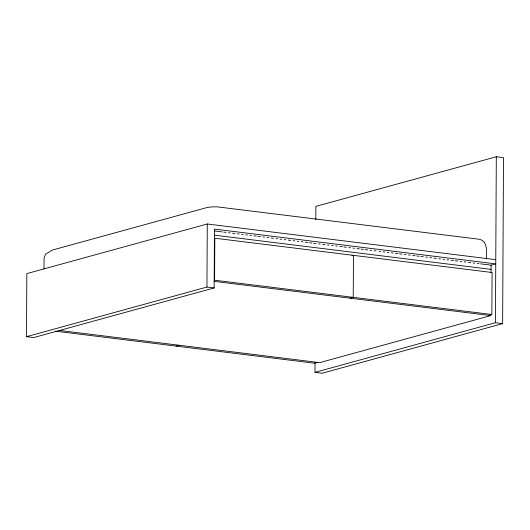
<?xml version="1.0" encoding="UTF-8"?>
<svg xmlns="http://www.w3.org/2000/svg" width="530" height="530" viewBox="0 0 530 530"><rect width="100%" height="100%" fill="white"/><g stroke="black" fill="none" stroke-linecap="round" stroke-linejoin="round"><path stroke-width="0.79" d="M480.611 263.867L491.078 265.166L495.755 263.88L214.445 229.093L214.14 287.942L33.688 337.564L26.5 336.676L26.831 273.606L207.283 223.985L495.775 259.66M44.01 268.929L44.063 258.461L45.501 254.215L52.278 250.087L207.601 207.376L212.881 206.846L217.187 206.846L477.258 239.003C488.229 239.633 486.507 251.286 486.288 259.064M26.5 336.676L206.952 287.055L207.283 223.985M315.794 219.552L315.86 206.382L496.312 156.761L503.5 157.649L502.632 323.618L322.18 373.239L314.992 372.351L315.045 362.54M491.038 272.678L491.078 265.166M491.86 314.489L492.078 272.5L214.816 238.215L214.597 280.204L491.86 314.489L488.792 315.337M314.992 372.351L495.444 322.73L496.312 156.761M351.913 255.778L353.444 255.361L353.225 297.35L350.158 298.191M175.993 346.083L179.06 345.242M317.695 362.381L314.621 363.229L55.405 331.171M214.677 230.987L222.037 231.895M223.673 232.094L226.124 232.398M228.576 232.703L230.212 232.909M232.663 233.207L235.121 233.511M237.573 233.816L239.209 234.015M241.66 234.32L243.297 234.525M245.748 234.83L247.384 235.028M249.835 235.333L251.472 235.532M253.93 235.837L256.381 236.141M258.017 236.347L260.469 236.645M262.92 236.95L264.556 237.155M267.014 237.453L268.644 237.659M271.102 237.963L273.553 238.268M276.004 238.566L277.64 238.772M280.092 239.076L281.728 239.275M284.186 239.58L285.822 239.779M288.274 240.083L290.725 240.388M293.176 240.693L294.812 240.892M297.27 241.196L298.9 241.402M301.358 241.7L302.994 241.905M305.446 242.21L307.897 242.515M309.533 242.714L311.985 243.018M313.621 243.217L316.079 243.522M318.53 243.827L320.166 244.032M322.618 244.33L325.069 244.635M327.527 244.94L329.163 245.138M331.614 245.443L333.251 245.648M335.702 245.953L337.338 246.152M339.79 246.457L342.248 246.761M343.877 246.96L346.335 247.265M348.786 247.57L350.423 247.768M352.881 248.073L354.517 248.278M356.975 248.583L359.426 248.881M361.069 249.087L363.52 249.391M365.163 249.59L367.615 249.895M370.072 250.2L371.709 250.405M374.167 250.71L375.803 250.909M379.083 251.313L380.719 251.518M383.177 251.823L384.813 252.022M387.271 252.326L388.907 252.532M391.365 252.83L393.002 253.035M395.459 253.34L397.911 253.645M399.554 253.844L402.005 254.148M404.463 254.453L406.099 254.658M408.557 254.956L410.193 255.162M412.651 255.467L415.109 255.771M416.746 255.97L419.203 256.275M420.84 256.48L423.298 256.785M425.756 257.083L427.392 257.288M429.85 257.593L431.486 257.792M433.938 258.097L436.395 258.401M438.853 258.706L440.49 258.905M442.947 259.21L444.584 259.415M447.042 259.72L448.678 259.919M451.136 260.223L453.594 260.528M455.23 260.733L457.688 261.032M460.146 261.336L461.782 261.542M464.234 261.846L465.877 262.045M468.328 262.35L470.786 262.655M473.244 262.959L474.88 263.158M477.338 263.463L478.974 263.668M214.67 235.201L491.052 269.379M213.987 281.351L490.813 315.582L319.716 362.633L59.294 330.428M206.952 287.055L214.14 287.942M495.444 322.73L502.632 323.618"/></g></svg>
